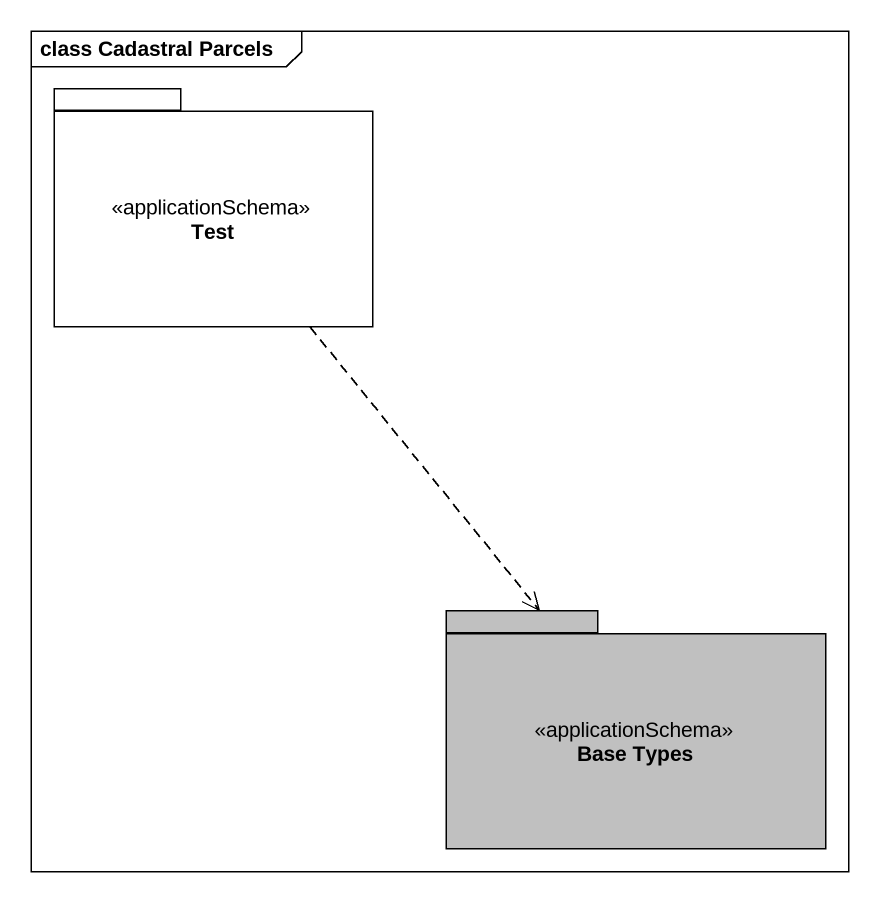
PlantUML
@startuml
mainframe class Cadastral Parcels
package Test <<applicationSchema>> {
}
package "Base Types" as Base_Types <<applicationSchema>> #C0C0C0 {
}
Test ..> Base_Types
@enduml
